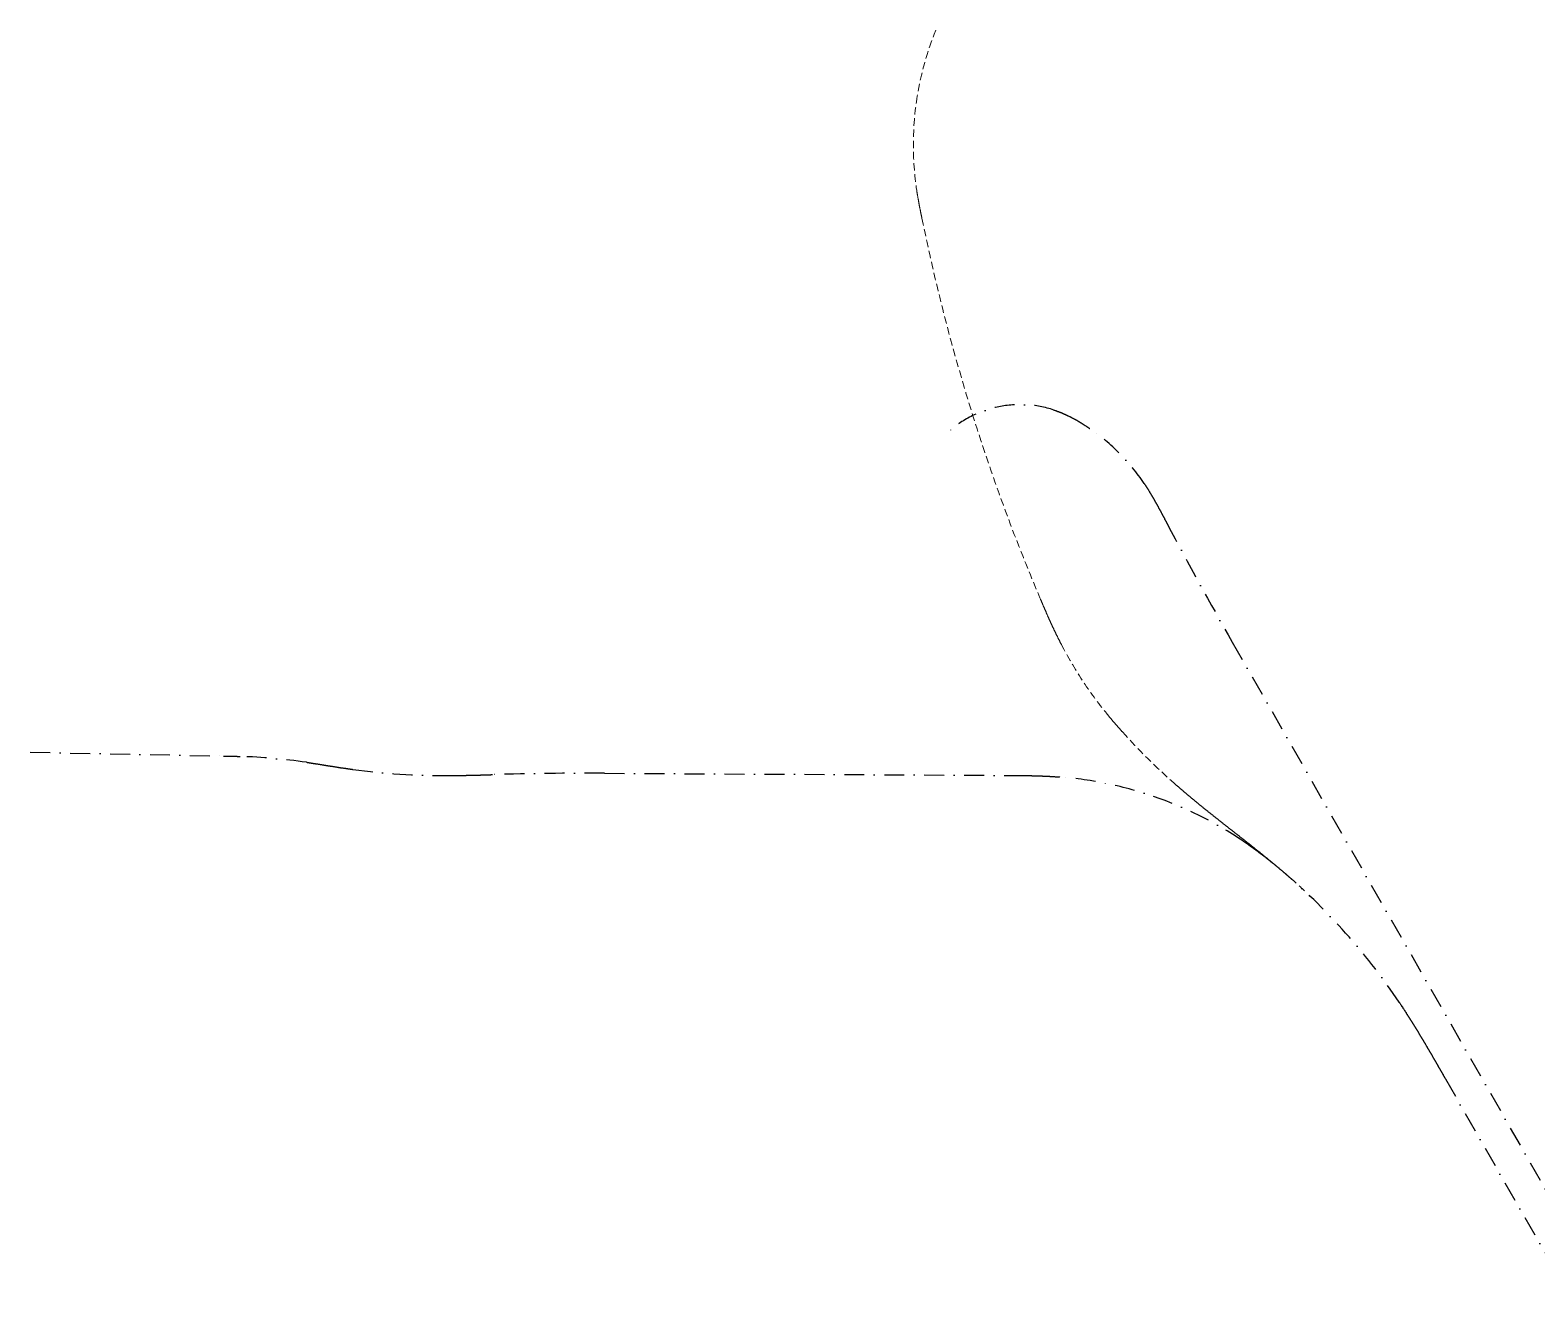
# Model space of a CAD drawing. Extents: x 2610920 to 2614696, y 1266073 to 1269797.
# Drawn here: x 2610920 to 2612808, y 1268215 to 1269797 of the extents above; entities that cross this region are included whole.
import ezdxf

# ---------------------------------------------------------------- set-up
doc = ezdxf.new("R2010")
doc.units = 0
doc.header["$LTSCALE"] = 5
doc.linetypes.add('DASHDOT', pattern=[10, 5, -2.5, 0, -2.5])
doc.linetypes.add('DASHEDX2', pattern=[3.75, 2.5, -1.25])
for name, color, linetype in [('TunnelachseNord', 3, 'CONTINUOUS'), ('TunnelachseOst', 3, 'CONTINUOUS'), ('TunnelacsheWest', 3, 'CONTINUOUS')]:
    doc.layers.add(name, color=color, linetype=linetype)

msp = doc.modelspace()

# ---------------------------------------------------------------- linework, layer by layer
at = {"layer": 'TunnelachseNord', "linetype": 'DASHEDX2', "lineweight": 18, "ltscale": 0.75}
msp.add_lwpolyline([(2612516.8, 1268718), (2612516.8, 1268718.1, 0.0071), (2612500, 1268733.3), (2612499.6, 1268733.7), (2612499.2, 1268734), (2612498.8, 1268734.3), (2612498.5, 1268734.6), (2612498.1, 1268735), (2612497.7, 1268735.3), (2612497.3, 1268735.6), (2612497, 1268736), (2612496.6, 1268736.3), (2612496.2, 1268736.6), (2612495.8, 1268736.9), (2612495.5, 1268737.3), (2612495.1, 1268737.6), (2612494.7, 1268737.9), (2612494.3, 1268738.2), (2612494, 1268738.6), (2612493.6, 1268738.9), (2612493.2, 1268739.2), (2612492.8, 1268739.5), (2612492.4, 1268739.9), (2612492.1, 1268740.2), (2612491.7, 1268740.5), (2612491.3, 1268740.8), (2612490.9, 1268741.2), (2612490.6, 1268741.5), (2612490.2, 1268741.8), (2612489.8, 1268742.1), (2612489.4, 1268742.5), (2612489, 1268742.8), (2612488.7, 1268743.1), (2612488.3, 1268743.4), (2612487.9, 1268743.8), (2612487.5, 1268744.1), (2612487.1, 1268744.4), (2612486.8, 1268744.7), (2612486.4, 1268745.1), (2612486, 1268745.4), (2612485.6, 1268745.7), (2612485.2, 1268746), (2612484.9, 1268746.3), (2612484.5, 1268746.7), (2612484.1, 1268747), (2612483.7, 1268747.3), (2612483.3, 1268747.6), (2612483, 1268747.9), (2612482.6, 1268748.3), (2612482.2, 1268748.6), (2612481.8, 1268748.9), (2612481.4, 1268749.2), (2612481, 1268749.5), (2612480.7, 1268749.9), (2612480.3, 1268750.2), (2612479.9, 1268750.5), (2612479.5, 1268750.8), (2612479.1, 1268751.1), (2612478.7, 1268751.5), (2612478.4, 1268751.8), (2612478, 1268752.1), (2612477.6, 1268752.4), (2612477.2, 1268752.7), (2612476.8, 1268753.1), (2612476.4, 1268753.4), (2612476.1, 1268753.7), (2612475.7, 1268754), (2612475.3, 1268754.3), (2612474.9, 1268754.6), (2612474.5, 1268755), (2612474.1, 1268755.3), (2612473.8, 1268755.6), (2612473.4, 1268755.9), (2612473, 1268756.2), (2612472.6, 1268756.5), (2612472.2, 1268756.9), (2612471.8, 1268757.2), (2612471.4, 1268757.5), (2612471, 1268757.8), (2612470.7, 1268758.1), (2612470.3, 1268758.4), (2612469.9, 1268758.8), (2612469.5, 1268759.1), (2612469.1, 1268759.4), (2612468.7, 1268759.7), (2612468.3, 1268760), (2612468, 1268760.3), (2612467.6, 1268760.6), (2612467.2, 1268761), (2612466.8, 1268761.3), (2612466.4, 1268761.6), (2612466, 1268761.9), (2612465.6, 1268762.2), (2612465.2, 1268762.5), (2612464.9, 1268762.8), (2612464.5, 1268763.2), (2612464.1, 1268763.5), (2612463.7, 1268763.8), (2612463.3, 1268764.1), (2612462.9, 1268764.4), (2612462.5, 1268764.7), (2612462.1, 1268765), (2612461.7, 1268765.4), (2612461.4, 1268765.7), (2612461, 1268766), (2612460.6, 1268766.3), (2612460.2, 1268766.6), (2612459.8, 1268766.9), (2612459.4, 1268767.2), (2612459, 1268767.5), (2612458.6, 1268767.9), (2612458.2, 1268768.2), (2612457.9, 1268768.5), (2612457.5, 1268768.8), (2612457.1, 1268769.1), (2612456.7, 1268769.4), (2612456.3, 1268769.7), (2612455.9, 1268770), (2612455.5, 1268770.3), (2612455.1, 1268770.7), (2612454.7, 1268771), (2612454.3, 1268771.3), (2612453.9, 1268771.6), (2612453.6, 1268771.9), (2612453.2, 1268772.2), (2612452.8, 1268772.5), (2612452.4, 1268772.8), (2612452, 1268773.1), (2612451.6, 1268773.5), (2612451.2, 1268773.8), (2612450.8, 1268774.1), (2612450.4, 1268774.4), (2612450, 1268774.7), (2612449.6, 1268775), (2612449.3, 1268775.3), (2612448.9, 1268775.6), (2612448.5, 1268775.9), (2612448.1, 1268776.3), (2612447.7, 1268776.6), (2612447.3, 1268776.9), (2612446.9, 1268777.2), (2612446.5, 1268777.5), (2612446.1, 1268777.8), (2612445.7, 1268778.1), (2612445.3, 1268778.4), (2612444.9, 1268778.7), (2612444.5, 1268779), (2612444.2, 1268779.4), (2612443.8, 1268779.7), (2612443.4, 1268780), (2612443, 1268780.3), (2612442.6, 1268780.6), (2612442.2, 1268780.9), (2612441.8, 1268781.2), (2612441.4, 1268781.5), (2612441, 1268781.8), (2612440.6, 1268782.1), (2612440.5, 1268782.2), (2612440.2, 1268782.4), (2612439.8, 1268782.8), (2612439.4, 1268783.1), (2612439, 1268783.4), (2612438.7, 1268783.7), (2612438.3, 1268784), (2612437.9, 1268784.3), (2612437.5, 1268784.6), (2612437.1, 1268784.9), (2612436.7, 1268785.2), (2612436.3, 1268785.5), (2612435.9, 1268785.8), (2612435.5, 1268786.2), (2612435.1, 1268786.5), (2612434.7, 1268786.8), (2612434.3, 1268787.1), (2612433.9, 1268787.4), (2612433.5, 1268787.7), (2612433.1, 1268788), (2612432.8, 1268788.3), (2612432.4, 1268788.6), (2612432, 1268788.9), (2612431.6, 1268789.2), (2612431.2, 1268789.5), (2612430.8, 1268789.9), (2612430.4, 1268790.2), (2612430, 1268790.5), (2612429.6, 1268790.8), (2612429.2, 1268791.1), (2612428.8, 1268791.4), (2612428.4, 1268791.7), (2612428, 1268792), (2612427.6, 1268792.3), (2612427.2, 1268792.6), (2612426.8, 1268792.9), (2612426.5, 1268793.2), (2612426.1, 1268793.6), (2612425.7, 1268793.9), (2612425.3, 1268794.2), (2612424.9, 1268794.5), (2612424.5, 1268794.8), (2612424.1, 1268795.1), (2612423.7, 1268795.4), (2612423.3, 1268795.7), (2612422.9, 1268796), (2612422.5, 1268796.3), (2612422.1, 1268796.6), (2612421.7, 1268797), (2612421.3, 1268797.3), (2612420.9, 1268797.6), (2612420.5, 1268797.9), (2612420.2, 1268798.2), (2612419.8, 1268798.5), (2612419.4, 1268798.8), (2612419, 1268799.1), (2612418.6, 1268799.4), (2612418.2, 1268799.7), (2612417.8, 1268800), (2612417.4, 1268800.4), (2612417, 1268800.7), (2612416.6, 1268801), (2612416.2, 1268801.3), (2612415.8, 1268801.6), (2612415.4, 1268801.9), (2612415, 1268802.2), (2612414.6, 1268802.5), (2612414.3, 1268802.8), (2612413.9, 1268803.1), (2612413.5, 1268803.4), (2612413.1, 1268803.8), (2612412.7, 1268804.1), (2612412.3, 1268804.4), (2612411.9, 1268804.7), (2612411.5, 1268805), (2612411.1, 1268805.3), (2612410.8, 1268805.6), (2612410.7, 1268805.6), (2612410.3, 1268805.9), (2612409.9, 1268806.2), (2612409.5, 1268806.5), (2612409.1, 1268806.9), (2612408.7, 1268807.2), (2612408.4, 1268807.5), (2612408, 1268807.8), (2612407.6, 1268808.1), (2612407.2, 1268808.4), (2612406.8, 1268808.7), (2612406.4, 1268809), (2612406, 1268809.3), (2612405.6, 1268809.6), (2612405.2, 1268810), (2612404.8, 1268810.3), (2612404.4, 1268810.6), (2612404, 1268810.9), (2612403.6, 1268811.2), (2612403.2, 1268811.5), (2612402.9, 1268811.8), (2612402.5, 1268812.1), (2612402.1, 1268812.5), (2612401.7, 1268812.8), (2612401.3, 1268813.1), (2612400.9, 1268813.4), (2612400.5, 1268813.7), (2612400.1, 1268814), (2612399.7, 1268814.3), (2612399.3, 1268814.6), (2612398.9, 1268814.9), (2612398.5, 1268815.3), (2612398.2, 1268815.6), (2612397.8, 1268815.9), (2612397.4, 1268816.2), (2612397, 1268816.5), (2612396.6, 1268816.8), (2612396.2, 1268817.1), (2612395.8, 1268817.5), (2612395.4, 1268817.8), (2612395, 1268818.1), (2612394.6, 1268818.4), (2612394.2, 1268818.7), (2612393.8, 1268819), (2612393.5, 1268819.3), (2612393.1, 1268819.6), (2612392.7, 1268820), (2612392.3, 1268820.3), (2612391.9, 1268820.6), (2612391.5, 1268820.9), (2612391.1, 1268821.2), (2612390.7, 1268821.5), (2612390.3, 1268821.8), (2612389.9, 1268822.2), (2612389.6, 1268822.5), (2612389.2, 1268822.8), (2612388.8, 1268823.1), (2612388.4, 1268823.4), (2612388, 1268823.7), (2612387.6, 1268824.1), (2612387.2, 1268824.4), (2612386.8, 1268824.7), (2612386.4, 1268825), (2612386, 1268825.3), (2612385.7, 1268825.6), (2612385.3, 1268826), (2612384.9, 1268826.3), (2612384.5, 1268826.6), (2612384.1, 1268826.9), (2612383.7, 1268827.2), (2612383.3, 1268827.5), (2612382.9, 1268827.9), (2612382.6, 1268828.2), (2612382.2, 1268828.5), (2612381.8, 1268828.8), (2612381.4, 1268829.1), (2612381, 1268829.4), (2612380.6, 1268829.8), (2612380.2, 1268830.1), (2612379.8, 1268830.4), (2612379.4, 1268830.7), (2612379.1, 1268831), (2612378.7, 1268831.4), (2612378.3, 1268831.7), (2612377.9, 1268832), (2612377.5, 1268832.3), (2612377.1, 1268832.6), (2612376.7, 1268833), (2612376.4, 1268833.3), (2612376, 1268833.6), (2612375.6, 1268833.9), (2612375.2, 1268834.2), (2612374.8, 1268834.6), (2612374.4, 1268834.9), (2612374, 1268835.2), (2612373.7, 1268835.5), (2612373.3, 1268835.9), (2612372.9, 1268836.2), (2612372.5, 1268836.5), (2612372.1, 1268836.8), (2612371.7, 1268837.1), (2612371.3, 1268837.5), (2612371, 1268837.8), (2612370.6, 1268838.1), (2612370.2, 1268838.4), (2612369.8, 1268838.8), (2612369.4, 1268839.1), (2612369, 1268839.4), (2612368.7, 1268839.7), (2612368.3, 1268840.1), (2612367.9, 1268840.4), (2612367.5, 1268840.7), (2612367.1, 1268841), (2612366.7, 1268841.4), (2612366.4, 1268841.7), (2612366, 1268842), (2612365.6, 1268842.3), (2612365.2, 1268842.7), (2612364.8, 1268843), (2612364.5, 1268843.3), (2612364.1, 1268843.6), (2612363.7, 1268844), (2612363.3, 1268844.3), (2612362.9, 1268844.6), (2612362.5, 1268844.9), (2612362.2, 1268845.3), (2612361.8, 1268845.6), (2612361.4, 1268845.9), (2612361, 1268846.3), (2612360.6, 1268846.6), (2612360.3, 1268846.9), (2612359.9, 1268847.2), (2612359.5, 1268847.6), (2612359.1, 1268847.9), (2612358.7, 1268848.2), (2612358.4, 1268848.6), (2612358, 1268848.9), (2612357.6, 1268849.2), (2612357.2, 1268849.5), (2612356.9, 1268849.9), (2612356.5, 1268850.2), (2612356.1, 1268850.5), (2612355.7, 1268850.9), (2612355.3, 1268851.2), (2612355, 1268851.5), (2612354.6, 1268851.9), (2612354.2, 1268852.2), (2612353.8, 1268852.5, -0.028592), (2612288.6, 1268917.2), (2612288.3, 1268917.6), (2612287.9, 1268917.9), (2612287.6, 1268918.3), (2612287.2, 1268918.7), (2612286.9, 1268919.1), (2612286.6, 1268919.4), (2612286.2, 1268919.8), (2612285.9, 1268920.2), (2612285.6, 1268920.6), (2612285.2, 1268920.9), (2612284.9, 1268921.3), (2612284.6, 1268921.7), (2612284.2, 1268922.1), (2612283.9, 1268922.5), (2612283.6, 1268922.8), (2612283.2, 1268923.2), (2612282.9, 1268923.6), (2612282.6, 1268924), (2612282.2, 1268924.3), (2612281.9, 1268924.7), (2612281.6, 1268925.1), (2612281.3, 1268925.5), (2612280.9, 1268925.9), (2612280.6, 1268926.2), (2612280.3, 1268926.6), (2612279.9, 1268927), (2612279.6, 1268927.4), (2612279.3, 1268927.8), (2612278.9, 1268928.1), (2612278.6, 1268928.5), (2612278.3, 1268928.9), (2612278, 1268929.3), (2612277.6, 1268929.7), (2612277.3, 1268930), (2612277, 1268930.4), (2612276.7, 1268930.8), (2612276.3, 1268931.2), (2612276, 1268931.6), (2612275.7, 1268932), (2612275.3, 1268932.3), (2612275, 1268932.7), (2612274.7, 1268933.1), (2612274.4, 1268933.5), (2612274, 1268933.9), (2612273.7, 1268934.3), (2612273.4, 1268934.7), (2612273.1, 1268935), (2612272.8, 1268935.4), (2612272.4, 1268935.8), (2612272.1, 1268936.2), (2612271.8, 1268936.6), (2612271.5, 1268937), (2612271.1, 1268937.4), (2612270.8, 1268937.8), (2612270.5, 1268938.1), (2612270.2, 1268938.5), (2612269.9, 1268938.9), (2612269.5, 1268939.3), (2612269.2, 1268939.7), (2612268.9, 1268940.1, -0.051535), (2612212.1, 1269026.7), (2612211.8, 1269027.1), (2612211.6, 1269027.6), (2612211.4, 1269028), (2612211.1, 1269028.5), (2612210.9, 1269028.9), (2612210.7, 1269029.4), (2612210.4, 1269029.8), (2612210.2, 1269030.3), (2612210, 1269030.8), (2612209.7, 1269031.2), (2612209.5, 1269031.7), (2612209.3, 1269032.1), (2612209.1, 1269032.6), (2612208.8, 1269033), (2612208.6, 1269033.5), (2612208.4, 1269033.9), (2612208.1, 1269034.4), (2612207.9, 1269034.8), (2612207.7, 1269035.3), (2612207.5, 1269035.7), (2612207.2, 1269036.2), (2612207, 1269036.7), (2612206.8, 1269037.1), (2612206.6, 1269037.6), (2612206.4, 1269038), (2612206.1, 1269038.5), (2612205.9, 1269038.9), (2612205.7, 1269039.4), (2612205.5, 1269039.8), (2612205.2, 1269040.3), (2612205, 1269040.8), (2612204.8, 1269041.2), (2612204.6, 1269041.7), (2612204.4, 1269042.1), (2612204.1, 1269042.6), (2612203.9, 1269043), (2612203.7, 1269043.5), (2612203.5, 1269044), (2612203.3, 1269044.4), (2612203.1, 1269044.9), (2612202.8, 1269045.3), (2612202.6, 1269045.8), (2612202.4, 1269046.3), (2612202.2, 1269046.7), (2612202, 1269047.2), (2612201.8, 1269047.6), (2612201.5, 1269048.1), (2612201.3, 1269048.5), (2612201.1, 1269049), (2612200.9, 1269049.5), (2612200.7, 1269049.9), (2612200.5, 1269050.4), (2612200.3, 1269050.8), (2612200, 1269051.3), (2612199.8, 1269051.8), (2612199.6, 1269052.2), (2612199.4, 1269052.7), (2612199.2, 1269053.1), (2612199, 1269053.6), (2612198.8, 1269054.1), (2612198.6, 1269054.5), (2612198.4, 1269055), (2612198.1, 1269055.4), (2612197.9, 1269055.9), (2612197.7, 1269056.4), (2612197.5, 1269056.8), (2612197.3, 1269057.3), (2612197.1, 1269057.7), (2612196.9, 1269058.2), (2612196.7, 1269058.7), (2612196.5, 1269059.1), (2612196.3, 1269059.6), (2612196.1, 1269060.1), (2612195.9, 1269060.5), (2612195.7, 1269061), (2612195.4, 1269061.4), (2612195.2, 1269061.9), (2612195, 1269062.4), (2612194.8, 1269062.8), (2612194.6, 1269063.3), (2612194.4, 1269063.8), (2612194.2, 1269064.2), (2612194, 1269064.7), (2612193.8, 1269065.1), (2612193.6, 1269065.6), (2612193.4, 1269066.1), (2612193.2, 1269066.5), (2612193, 1269067), (2612192.8, 1269067.5), (2612192.6, 1269067.9), (2612192.4, 1269068.4), (2612192.2, 1269068.8), (2612192, 1269069.3), (2612191.8, 1269069.8), (2612191.6, 1269070.2), (2612191.4, 1269070.7), (2612191.2, 1269071.2), (2612191, 1269071.6), (2612190.8, 1269072.1), (2612190.6, 1269072.6), (2612190.4, 1269073), (2612190.2, 1269073.5), (2612190, 1269073.9), (2612189.8, 1269074.4), (2612189.6, 1269074.9), (2612189.4, 1269075.3), (2612189.2, 1269075.8), (2612189, 1269076.3), (2612188.8, 1269076.7), (2612188.6, 1269077.2), (2612188.4, 1269077.7), (2612188.2, 1269078.1), (2612188, 1269078.6), (2612187.8, 1269079.1), (2612187.6, 1269079.5), (2612187.4, 1269080), (2612187.2, 1269080.4), (2612187, 1269080.9), (2612186.8, 1269081.4), (2612186.6, 1269081.8), (2612186.4, 1269082.3), (2612186.2, 1269082.8), (2612186, 1269083.2), (2612185.8, 1269083.7), (2612185.6, 1269084.2), (2612185.4, 1269084.6), (2612185.2, 1269085.1, -0.049909), (2612037.2, 1269561.2), (2612037.1, 1269561.7), (2612037, 1269562.2), (2612036.9, 1269562.7), (2612036.8, 1269563.2), (2612036.7, 1269563.7), (2612036.6, 1269564.2), (2612036.5, 1269564.7), (2612036.4, 1269565.1), (2612036.3, 1269565.6), (2612036.2, 1269566.1), (2612036.1, 1269566.6), (2612036, 1269567.1), (2612035.9, 1269567.6), (2612035.8, 1269568.1), (2612035.7, 1269568.6), (2612035.6, 1269569.1), (2612035.5, 1269569.6), (2612035.4, 1269570), (2612035.3, 1269570.5), (2612035.2, 1269571), (2612035.1, 1269571.5), (2612035, 1269572), (2612034.9, 1269572.5), (2612034.8, 1269573), (2612034.7, 1269573.5), (2612034.6, 1269574), (2612034.5, 1269574.5), (2612034.4, 1269575), (2612034.3, 1269575.4), (2612034.2, 1269575.9), (2612034.1, 1269576.4), (2612034, 1269576.9), (2612034, 1269577.4), (2612033.9, 1269577.9), (2612033.8, 1269578.4), (2612033.7, 1269578.9), (2612033.6, 1269579.4), (2612033.5, 1269579.9), (2612033.4, 1269580.4), (2612033.3, 1269580.9), (2612033.2, 1269581.4), (2612033.1, 1269581.8), (2612033, 1269582.3), (2612033, 1269582.8), (2612032.9, 1269583.3), (2612032.8, 1269583.8), (2612032.7, 1269584.3), (2612032.6, 1269584.8), (2612032.5, 1269585.3), (2612032.4, 1269585.8), (2612032.3, 1269586.3), (2612032.3, 1269586.8), (2612032.2, 1269587.3), (2612032.1, 1269587.8), (2612032, 1269588.3), (2612031.9, 1269588.8), (2612031.8, 1269589.3), (2612031.8, 1269589.8), (2612031.7, 1269590.3), (2612031.6, 1269590.8), (2612031.5, 1269591.2), (2612031.4, 1269591.7), (2612031.4, 1269592.2), (2612031.3, 1269592.7), (2612031.2, 1269593.2), (2612031.1, 1269593.7), (2612031, 1269594.2), (2612031, 1269594.7), (2612030.9, 1269595.2), (2612030.8, 1269595.7, -0.077589), (2612031.5, 1269714.1, -0.055968), (2612054.6, 1269796.6, -0.055968)], format="xyb", dxfattribs=at)
at = {"layer": 'TunnelachseOst', "linetype": 'DASHDOT', "lineweight": 25}
msp.add_lwpolyline([(2612071.5, 1269294.1, -0.264316), (2612202.7, 1269320.6), (2612203.2, 1269320.4), (2612203.6, 1269320.2), (2612204.1, 1269320.1), (2612204.6, 1269319.9), (2612205.1, 1269319.8), (2612205.5, 1269319.6), (2612206, 1269319.4), (2612206.5, 1269319.3), (2612206.9, 1269319.1), (2612207.4, 1269318.9), (2612207.9, 1269318.7), (2612208.3, 1269318.6), (2612208.8, 1269318.4), (2612209.3, 1269318.2), (2612209.7, 1269318), (2612210.2, 1269317.8), (2612210.7, 1269317.7), (2612211.1, 1269317.5), (2612211.6, 1269317.3), (2612212.1, 1269317.1), (2612212.5, 1269316.9), (2612213, 1269316.7), (2612213.5, 1269316.5), (2612213.9, 1269316.3), (2612214.4, 1269316.1), (2612214.8, 1269315.9), (2612215.3, 1269315.7), (2612215.7, 1269315.5), (2612216.2, 1269315.3), (2612216.7, 1269315.1), (2612217.1, 1269314.9), (2612217.6, 1269314.7), (2612218, 1269314.5), (2612218.5, 1269314.3), (2612218.9, 1269314.1), (2612219.4, 1269313.9), (2612219.8, 1269313.7), (2612220.3, 1269313.5), (2612220.7, 1269313.2), (2612221.2, 1269313), (2612221.6, 1269312.8), (2612222.1, 1269312.6), (2612222.5, 1269312.4), (2612223, 1269312.1), (2612223.4, 1269311.9), (2612223.9, 1269311.7), (2612224.3, 1269311.5), (2612224.8, 1269311.2), (2612225.2, 1269311), (2612225.7, 1269310.8), (2612226.1, 1269310.5), (2612226.5, 1269310.3), (2612227, 1269310.1), (2612227.4, 1269309.8), (2612227.9, 1269309.6), (2612228.3, 1269309.4), (2612228.7, 1269309.1), (2612229.2, 1269308.9), (2612229.6, 1269308.6), (2612230.1, 1269308.4), (2612230.5, 1269308.2), (2612230.9, 1269307.9), (2612231.4, 1269307.7), (2612231.8, 1269307.4), (2612232.2, 1269307.2), (2612232.7, 1269306.9), (2612233.1, 1269306.7), (2612233.5, 1269306.4), (2612234, 1269306.2), (2612234.4, 1269305.9), (2612234.8, 1269305.7), (2612235.3, 1269305.4), (2612235.7, 1269305.1), (2612236.1, 1269304.9), (2612236.5, 1269304.6), (2612237, 1269304.4), (2612237.4, 1269304.1), (2612237.8, 1269303.8), (2612238.2, 1269303.6), (2612238.7, 1269303.3), (2612239.1, 1269303), (2612239.5, 1269302.8), (2612239.9, 1269302.5), (2612240.4, 1269302.2), (2612240.8, 1269302), (2612241.2, 1269301.7), (2612241.6, 1269301.4), (2612242, 1269301.2), (2612242.5, 1269300.9), (2612242.9, 1269300.6), (2612243.3, 1269300.3), (2612243.7, 1269300.1), (2612244.1, 1269299.8), (2612244.5, 1269299.5), (2612245, 1269299.2), (2612245.4, 1269299), (2612245.8, 1269298.7), (2612246.2, 1269298.4), (2612246.6, 1269298.1), (2612247, 1269297.8), (2612247.4, 1269297.6), (2612247.9, 1269297.3, -0.093872), (2612315.9, 1269228.4), (2612316.1, 1269228), (2612316.4, 1269227.6), (2612316.7, 1269227.2), (2612317, 1269226.8), (2612317.3, 1269226.3), (2612317.5, 1269225.9), (2612317.8, 1269225.5), (2612318.1, 1269225.1), (2612318.4, 1269224.6), (2612318.6, 1269224.2), (2612318.9, 1269223.8), (2612319.2, 1269223.4), (2612319.5, 1269223), (2612319.7, 1269222.5), (2612320, 1269222.1), (2612320.3, 1269221.7), (2612320.5, 1269221.3), (2612320.8, 1269220.8), (2612321.1, 1269220.4), (2612321.3, 1269220), (2612321.6, 1269219.5), (2612321.9, 1269219.1), (2612322.1, 1269218.7), (2612322.4, 1269218.3), (2612322.7, 1269217.8), (2612322.9, 1269217.4), (2612323.2, 1269217), (2612323.4, 1269216.5), (2612323.7, 1269216.1), (2612324, 1269215.7), (2612324.2, 1269215.2), (2612324.5, 1269214.8), (2612324.7, 1269214.4), (2612325, 1269214), (2612325.3, 1269213.5), (2612325.5, 1269213.1), (2612325.8, 1269212.7), (2612326, 1269212.2), (2612326.3, 1269211.8), (2612326.5, 1269211.3), (2612326.8, 1269210.9), (2612327, 1269210.5), (2612327.3, 1269210), (2612327.5, 1269209.6), (2612327.8, 1269209.2), (2612328, 1269208.7), (2612328.3, 1269208.3), (2612328.5, 1269207.9), (2612328.8, 1269207.4), (2612329, 1269207), (2612329.3, 1269206.5), (2612329.5, 1269206.1), (2612329.8, 1269205.7), (2612330, 1269205.2), (2612330.3, 1269204.8), (2612330.5, 1269204.4), (2612330.8, 1269203.9), (2612331, 1269203.5), (2612331.3, 1269203), (2612331.5, 1269202.6), (2612331.8, 1269202.2), (2612332, 1269201.7), (2612332.2, 1269201.3), (2612332.5, 1269200.8), (2612332.7, 1269200.4), (2612333, 1269200), (2612333.2, 1269199.5), (2612333.5, 1269199.1), (2612333.7, 1269198.6), (2612333.9, 1269198.2), (2612334.2, 1269197.7), (2612334.4, 1269197.3), (2612334.7, 1269196.9), (2612334.9, 1269196.4), (2612335.1, 1269196), (2612335.4, 1269195.5), (2612335.6, 1269195.1), (2612335.9, 1269194.6), (2612336.1, 1269194.2), (2612336.3, 1269193.8), (2612336.6, 1269193.3), (2612336.8, 1269192.9), (2612337.1, 1269192.4), (2612337.3, 1269192), (2612337.5, 1269191.5), (2612337.8, 1269191.1), (2612338, 1269190.7), (2612338.2, 1269190.2), (2612338.5, 1269189.8), (2612338.7, 1269189.3), (2612339, 1269188.9), (2612339.2, 1269188.4), (2612339.4, 1269188), (2612339.7, 1269187.5), (2612339.9, 1269187.1), (2612340.1, 1269186.7), (2612340.4, 1269186.2), (2612340.6, 1269185.8), (2612340.8, 1269185.3), (2612341.1, 1269184.9), (2612341.3, 1269184.4), (2612341.5, 1269184), (2612341.8, 1269183.5), (2612342, 1269183.1), (2612342.3, 1269182.6), (2612342.5, 1269182.2), (2612342.7, 1269181.8), (2612343, 1269181.3), (2612343.2, 1269180.9), (2612343.4, 1269180.4), (2612343.7, 1269179.9), (2612344, 1269179.4), (2612344.2, 1269178.9), (2612344.5, 1269178.4), (2612344.8, 1269177.9, 0.008462), (2612426.3, 1269029.6), (2612881.7, 1268233.8)], format="xyb", dxfattribs=at)
at = {"layer": 'TunnelacsheWest', "color": 3, "linetype": 'DASHDOT', "lineweight": -3}
msp.add_lwpolyline([(2610919.6, 1268891.7), (2611161.9, 1268887), (2611162.4, 1268887), (2611162.9, 1268887), (2611163.4, 1268887), (2611164, 1268887), (2611164.5, 1268887), (2611165, 1268887), (2611165.5, 1268887), (2611166, 1268886.9), (2611166.5, 1268886.9), (2611167, 1268886.9), (2611167.5, 1268886.9), (2611168, 1268886.9), (2611168.5, 1268886.9), (2611169, 1268886.9), (2611169.5, 1268886.9), (2611170.1, 1268886.9), (2611170.6, 1268886.9), (2611171.1, 1268886.8), (2611171.6, 1268886.8), (2611172.1, 1268886.8), (2611172.6, 1268886.8), (2611173.1, 1268886.8), (2611173.6, 1268886.8), (2611174.1, 1268886.8), (2611174.6, 1268886.8), (2611175.1, 1268886.7), (2611175.6, 1268886.7), (2611176.1, 1268886.7), (2611176.7, 1268886.7), (2611177.2, 1268886.7), (2611177.7, 1268886.7), (2611178.2, 1268886.7), (2611178.7, 1268886.7), (2611179.2, 1268886.6), (2611179.7, 1268886.6), (2611180.2, 1268886.6), (2611180.7, 1268886.6), (2611181.2, 1268886.6), (2611181.7, 1268886.6), (2611182.2, 1268886.5), (2611182.7, 1268886.5, -0.027828), (2611265.8, 1268879.1), (2611266.3, 1268879.1), (2611266.8, 1268879), (2611267.3, 1268878.9), (2611267.9, 1268878.8), (2611268.4, 1268878.8), (2611268.9, 1268878.7), (2611269.4, 1268878.6), (2611269.9, 1268878.5), (2611270.4, 1268878.5), (2611270.9, 1268878.4), (2611271.4, 1268878.3), (2611271.9, 1268878.2), (2611272.4, 1268878.2), (2611272.9, 1268878.1), (2611273.4, 1268878), (2611273.9, 1268877.9), (2611274.4, 1268877.8), (2611274.9, 1268877.8), (2611275.4, 1268877.7), (2611275.9, 1268877.6), (2611276.4, 1268877.5), (2611276.9, 1268877.5), (2611277.4, 1268877.4), (2611277.9, 1268877.3), (2611278.4, 1268877.2), (2611278.9, 1268877.1), (2611279.4, 1268877.1), (2611279.9, 1268877), (2611280.4, 1268876.9), (2611280.9, 1268876.8), (2611281.4, 1268876.7), (2611281.9, 1268876.7), (2611282.4, 1268876.6), (2611282.9, 1268876.5), (2611283.4, 1268876.4), (2611283.9, 1268876.3), (2611284.4, 1268876.3), (2611284.9, 1268876.2), (2611285.4, 1268876.1), (2611285.9, 1268876), (2611286.4, 1268875.9), (2611286.9, 1268875.9), (2611287.4, 1268875.8), (2611287.9, 1268875.7), (2611288.4, 1268875.6), (2611288.9, 1268875.5), (2611289.4, 1268875.5), (2611289.9, 1268875.4), (2611290.4, 1268875.3), (2611290.9, 1268875.2), (2611291.4, 1268875.2), (2611291.9, 1268875.1), (2611292.4, 1268875), (2611292.9, 1268874.9), (2611293.4, 1268874.8), (2611293.9, 1268874.8), (2611294.4, 1268874.7), (2611294.8, 1268874.6), (2611295.3, 1268874.5), (2611295.8, 1268874.4), (2611296.3, 1268874.4), (2611296.8, 1268874.3), (2611297.3, 1268874.2), (2611297.8, 1268874.1), (2611298.3, 1268874.1), (2611298.8, 1268874), (2611299.3, 1268873.9), (2611299.8, 1268873.8), (2611300.3, 1268873.7), (2611300.8, 1268873.7), (2611301.3, 1268873.6), (2611301.8, 1268873.5), (2611302.3, 1268873.4), (2611302.8, 1268873.4), (2611303.3, 1268873.3), (2611303.8, 1268873.2), (2611304.3, 1268873.1), (2611304.8, 1268873), (2611305.3, 1268873), (2611305.7, 1268872.9), (2611306.2, 1268872.8), (2611306.7, 1268872.7), (2611307.2, 1268872.7), (2611307.7, 1268872.6), (2611308.2, 1268872.5), (2611308.7, 1268872.4), (2611309.2, 1268872.4), (2611309.7, 1268872.3), (2611310.2, 1268872.2), (2611310.7, 1268872.1), (2611311.2, 1268872.1), (2611311.7, 1268872), (2611312.2, 1268871.9), (2611312.7, 1268871.8), (2611313.2, 1268871.8), (2611313.7, 1268871.7), (2611314.2, 1268871.6), (2611314.7, 1268871.6), (2611315.2, 1268871.5), (2611315.7, 1268871.4), (2611316.2, 1268871.3), (2611316.7, 1268871.3), (2611317.2, 1268871.2), (2611317.7, 1268871.1), (2611318.2, 1268871), (2611318.6, 1268871), (2611319.1, 1268870.9), (2611319.6, 1268870.8), (2611320.1, 1268870.8), (2611320.6, 1268870.7), (2611321.1, 1268870.6), (2611321.6, 1268870.6), (2611322.1, 1268870.5), (2611322.6, 1268870.4), (2611323.1, 1268870.4), (2611323.6, 1268870.3), (2611324.1, 1268870.2, 0.034807), (2611442.1, 1268862.4), (2611442.6, 1268862.4), (2611443.1, 1268862.4), (2611443.6, 1268862.4), (2611444.1, 1268862.4), (2611444.6, 1268862.4), (2611445.1, 1268862.4), (2611445.6, 1268862.4), (2611446.1, 1268862.4), (2611446.6, 1268862.4), (2611447.1, 1268862.4), (2611447.6, 1268862.4), (2611448.1, 1268862.4), (2611448.6, 1268862.4), (2611449.1, 1268862.4), (2611449.6, 1268862.4), (2611450.1, 1268862.4), (2611450.6, 1268862.4), (2611451.1, 1268862.5), (2611451.6, 1268862.5), (2611452.1, 1268862.5), (2611452.6, 1268862.5), (2611453.1, 1268862.5), (2611453.6, 1268862.5), (2611454.1, 1268862.5), (2611454.6, 1268862.5), (2611455.1, 1268862.5), (2611455.6, 1268862.5), (2611456.1, 1268862.5), (2611456.6, 1268862.5), (2611457.1, 1268862.5), (2611457.6, 1268862.6), (2611458.1, 1268862.6), (2611458.6, 1268862.6), (2611459.1, 1268862.6), (2611459.6, 1268862.6), (2611460.1, 1268862.6), (2611460.6, 1268862.6), (2611461.1, 1268862.6), (2611461.6, 1268862.6), (2611462.1, 1268862.6), (2611462.6, 1268862.7), (2611463.1, 1268862.7), (2611463.6, 1268862.7), (2611464.1, 1268862.7), (2611464.6, 1268862.7), (2611465.1, 1268862.7), (2611465.6, 1268862.7), (2611466.1, 1268862.7), (2611466.6, 1268862.8), (2611467.1, 1268862.8), (2611467.6, 1268862.8), (2611468.1, 1268862.8), (2611468.6, 1268862.8), (2611469.1, 1268862.8), (2611469.6, 1268862.8), (2611470.1, 1268862.8), (2611470.6, 1268862.9), (2611471.1, 1268862.9), (2611471.6, 1268862.9), (2611472.1, 1268862.9), (2611472.6, 1268862.9), (2611473.1, 1268862.9), (2611473.6, 1268862.9), (2611474.1, 1268863), (2611474.6, 1268863), (2611475.1, 1268863), (2611475.6, 1268863), (2611476.1, 1268863), (2611476.6, 1268863), (2611477.1, 1268863), (2611477.6, 1268863.1), (2611478.1, 1268863.1), (2611478.6, 1268863.1), (2611479.1, 1268863.1), (2611479.6, 1268863.1), (2611480.1, 1268863.1), (2611480.6, 1268863.1), (2611481.1, 1268863.2), (2611481.6, 1268863.2), (2611482.1, 1268863.2), (2611482.6, 1268863.2), (2611483.1, 1268863.2), (2611483.6, 1268863.2), (2611484.1, 1268863.2), (2611484.6, 1268863.3), (2611485.1, 1268863.3), (2611485.6, 1268863.3), (2611486.1, 1268863.3), (2611486.6, 1268863.3), (2611487.1, 1268863.3), (2611487.6, 1268863.4), (2611488.1, 1268863.4), (2611488.6, 1268863.4), (2611489.1, 1268863.4), (2611489.6, 1268863.4), (2611490.1, 1268863.4), (2611490.6, 1268863.5), (2611491.1, 1268863.5), (2611491.6, 1268863.5), (2611492.1, 1268863.5), (2611492.6, 1268863.5), (2611493.1, 1268863.5), (2611493.6, 1268863.5), (2611494.1, 1268863.6), (2611494.6, 1268863.6), (2611495.1, 1268863.6), (2611495.6, 1268863.6), (2611496.1, 1268863.6), (2611496.6, 1268863.6), (2611497.1, 1268863.6), (2611497.6, 1268863.7), (2611498.1, 1268863.7), (2611498.6, 1268863.7), (2611499.1, 1268863.7, -0.008774), (2611639.5, 1268865.4), (2612142, 1268862.7), (2612142.5, 1268862.7), (2612143, 1268862.7), (2612143.5, 1268862.7), (2612144, 1268862.7), (2612144.5, 1268862.7), (2612145, 1268862.7), (2612145.5, 1268862.7), (2612146, 1268862.7), (2612146.5, 1268862.7), (2612147, 1268862.7), (2612147.5, 1268862.7), (2612148, 1268862.7), (2612148.5, 1268862.7), (2612149, 1268862.7), (2612149.5, 1268862.7), (2612150, 1268862.7), (2612150.5, 1268862.7), (2612151, 1268862.7), (2612151.5, 1268862.7), (2612152, 1268862.7), (2612152.5, 1268862.6), (2612153, 1268862.6), (2612153.5, 1268862.6), (2612154, 1268862.6), (2612154.5, 1268862.6), (2612155, 1268862.6), (2612155.5, 1268862.6), (2612156, 1268862.6), (2612156.5, 1268862.6), (2612157, 1268862.6), (2612157.5, 1268862.6), (2612158, 1268862.6), (2612158.5, 1268862.6), (2612159, 1268862.6), (2612159.5, 1268862.6), (2612160, 1268862.6), (2612160.5, 1268862.6), (2612161, 1268862.6), (2612161.5, 1268862.6), (2612162, 1268862.6), (2612162.5, 1268862.6), (2612163, 1268862.5), (2612163.5, 1268862.5), (2612164, 1268862.5), (2612164.5, 1268862.5), (2612165, 1268862.5), (2612165.5, 1268862.5), (2612166, 1268862.5), (2612166.5, 1268862.5), (2612167, 1268862.5), (2612167.5, 1268862.5), (2612168, 1268862.5), (2612168.5, 1268862.5), (2612169, 1268862.5), (2612169.5, 1268862.5), (2612170, 1268862.4), (2612170.5, 1268862.4), (2612171.1, 1268862.4), (2612171.6, 1268862.4), (2612172.1, 1268862.4), (2612172.6, 1268862.4), (2612173.1, 1268862.4), (2612173.6, 1268862.4), (2612174.1, 1268862.4), (2612174.6, 1268862.4), (2612175.1, 1268862.3), (2612175.6, 1268862.3), (2612176.1, 1268862.3), (2612176.6, 1268862.3), (2612177.1, 1268862.3), (2612177.6, 1268862.3), (2612178.1, 1268862.3), (2612178.6, 1268862.3), (2612179.1, 1268862.2), (2612179.6, 1268862.2), (2612180.1, 1268862.2), (2612180.6, 1268862.2), (2612181.1, 1268862.2), (2612181.6, 1268862.2), (2612182.1, 1268862.2), (2612182.6, 1268862.1), (2612183.1, 1268862.1), (2612183.6, 1268862.1), (2612184.1, 1268862.1), (2612184.6, 1268862.1), (2612185.1, 1268862.1), (2612185.6, 1268862), (2612186.1, 1268862), (2612186.6, 1268862), (2612187.1, 1268862), (2612187.6, 1268862), (2612188.1, 1268862), (2612188.6, 1268861.9), (2612189.1, 1268861.9), (2612189.6, 1268861.9), (2612190.1, 1268861.9), (2612190.6, 1268861.9), (2612191.1, 1268861.8), (2612191.6, 1268861.8), (2612192.1, 1268861.8), (2612192.6, 1268861.8), (2612193.1, 1268861.7), (2612193.6, 1268861.7), (2612194.1, 1268861.7), (2612194.6, 1268861.7), (2612195.1, 1268861.7), (2612195.6, 1268861.6), (2612196.1, 1268861.6), (2612196.6, 1268861.6), (2612197.1, 1268861.6), (2612197.6, 1268861.5), (2612198.1, 1268861.5), (2612198.6, 1268861.5), (2612199.1, 1268861.4), (2612199.6, 1268861.4), (2612200.1, 1268861.4), (2612200.6, 1268861.4), (2612201.1, 1268861.3), (2612201.6, 1268861.3), (2612202.1, 1268861.3), (2612202.6, 1268861.2), (2612203.1, 1268861.2), (2612203.6, 1268861.2), (2612204.1, 1268861.1), (2612204.6, 1268861.1), (2612205.1, 1268861.1), (2612205.6, 1268861), (2612206.1, 1268861), (2612206.6, 1268861), (2612207.1, 1268860.9), (2612207.6, 1268860.9), (2612208.1, 1268860.9), (2612208.6, 1268860.8), (2612209.1, 1268860.8), (2612209.6, 1268860.8), (2612210.1, 1268860.7, -0.129943), (2612439.4, 1268780.7), (2612439.8, 1268780.5), (2612440.2, 1268780.2), (2612440.6, 1268779.9), (2612441, 1268779.6), (2612441.4, 1268779.3), (2612441.9, 1268779.1), (2612442.3, 1268778.8), (2612442.7, 1268778.5), (2612443.1, 1268778.2), (2612443.5, 1268777.9), (2612443.9, 1268777.6), (2612444.3, 1268777.4), (2612444.7, 1268777.1), (2612445.1, 1268776.8), (2612445.6, 1268776.5), (2612446, 1268776.2), (2612446.4, 1268775.9), (2612446.8, 1268775.6), (2612447.2, 1268775.4), (2612447.6, 1268775.1), (2612448, 1268774.8), (2612448.4, 1268774.5), (2612448.8, 1268774.2), (2612449.2, 1268773.9), (2612449.6, 1268773.6), (2612450, 1268773.3), (2612450.5, 1268773), (2612450.9, 1268772.7), (2612451.3, 1268772.5), (2612451.7, 1268772.2), (2612452.1, 1268771.9), (2612452.5, 1268771.6), (2612452.9, 1268771.3), (2612453.3, 1268771), (2612453.7, 1268770.7), (2612454.1, 1268770.4), (2612454.5, 1268770.1), (2612454.9, 1268769.8), (2612455.3, 1268769.5), (2612455.7, 1268769.2), (2612456.1, 1268768.9), (2612456.5, 1268768.6), (2612456.9, 1268768.3), (2612457.3, 1268768), (2612457.7, 1268767.7), (2612458.1, 1268767.4), (2612458.5, 1268767.1), (2612458.9, 1268766.8), (2612459.3, 1268766.5), (2612459.7, 1268766.2), (2612460.1, 1268765.9), (2612460.5, 1268765.6), (2612460.9, 1268765.3), (2612461.3, 1268765), (2612461.7, 1268764.7), (2612462.1, 1268764.4), (2612462.5, 1268764.1), (2612462.9, 1268763.8), (2612463.3, 1268763.5), (2612463.7, 1268763.2), (2612464.1, 1268762.9), (2612464.5, 1268762.6), (2612464.9, 1268762.3), (2612465.3, 1268762), (2612465.7, 1268761.7), (2612466.1, 1268761.4), (2612466.5, 1268761.1), (2612466.9, 1268760.8), (2612467.3, 1268760.5), (2612467.7, 1268760.2), (2612468.1, 1268759.9), (2612468.5, 1268759.6), (2612468.9, 1268759.3), (2612469.2, 1268758.9), (2612469.6, 1268758.6), (2612470, 1268758.3), (2612470.4, 1268758), (2612470.8, 1268757.7), (2612471.2, 1268757.4), (2612471.6, 1268757.1), (2612472, 1268756.8), (2612472.4, 1268756.5), (2612472.8, 1268756.2), (2612473.2, 1268755.8), (2612473.6, 1268755.5), (2612473.9, 1268755.2), (2612474.3, 1268754.9), (2612474.7, 1268754.6), (2612475.1, 1268754.3), (2612475.5, 1268754), (2612475.9, 1268753.7), (2612476.3, 1268753.3), (2612476.7, 1268753), (2612477.1, 1268752.7), (2612477.5, 1268752.4), (2612477.8, 1268752.1), (2612478.2, 1268751.8), (2612478.6, 1268751.5), (2612479, 1268751.1), (2612479.4, 1268750.8), (2612479.8, 1268750.5), (2612480.2, 1268750.2), (2612480.6, 1268749.9), (2612480.9, 1268749.6), (2612481.3, 1268749.2), (2612481.7, 1268748.9), (2612482.1, 1268748.6), (2612482.5, 1268748.3), (2612482.9, 1268748), (2612483.2, 1268747.6), (2612483.6, 1268747.3), (2612484, 1268747), (2612484.4, 1268746.7), (2612484.8, 1268746.4), (2612485.2, 1268746), (2612485.6, 1268745.7), (2612485.9, 1268745.4), (2612486.3, 1268745.1), (2612486.7, 1268744.8), (2612487.1, 1268744.4), (2612487.5, 1268744.1), (2612487.8, 1268743.8), (2612488.2, 1268743.5), (2612488.6, 1268743.1), (2612489, 1268742.8), (2612489.4, 1268742.5), (2612489.8, 1268742.2), (2612490.1, 1268741.9), (2612490.5, 1268741.5), (2612490.9, 1268741.2), (2612491.3, 1268740.9), (2612491.7, 1268740.6), (2612492, 1268740.2), (2612492.4, 1268739.9), (2612492.8, 1268739.6), (2612493.2, 1268739.3), (2612493.5, 1268738.9), (2612493.9, 1268738.6), (2612494.3, 1268738.3), (2612494.7, 1268737.9), (2612495.1, 1268737.6), (2612495.4, 1268737.3), (2612495.8, 1268737), (2612496.2, 1268736.6), (2612496.6, 1268736.3), (2612496.9, 1268736), (2612497.3, 1268735.6), (2612497.7, 1268735.3), (2612498.1, 1268735), (2612498.4, 1268734.7), (2612498.8, 1268734.3), (2612499.2, 1268734), (2612499.6, 1268733.7), (2612499.9, 1268733.3, -0.064463), (2612635.2, 1268578.7), (2612635.5, 1268578.3), (2612635.8, 1268577.9), (2612636.1, 1268577.5), (2612636.3, 1268577.1), (2612636.6, 1268576.7), (2612636.9, 1268576.2), (2612637.2, 1268575.8), (2612637.4, 1268575.4), (2612637.7, 1268575), (2612638, 1268574.6), (2612638.3, 1268574.2), (2612638.5, 1268573.7), (2612638.8, 1268573.3), (2612639.1, 1268572.9), (2612639.4, 1268572.5), (2612639.6, 1268572.1), (2612639.9, 1268571.7), (2612640.2, 1268571.2), (2612640.5, 1268570.8), (2612640.7, 1268570.4), (2612641, 1268570), (2612641.3, 1268569.6), (2612641.6, 1268569.1), (2612641.8, 1268568.7), (2612642.1, 1268568.3), (2612642.4, 1268567.9), (2612642.6, 1268567.5), (2612642.9, 1268567), (2612643.2, 1268566.6), (2612643.5, 1268566.2), (2612643.7, 1268565.8), (2612644, 1268565.4), (2612644.3, 1268564.9), (2612644.5, 1268564.5), (2612644.8, 1268564.1), (2612645.1, 1268563.7), (2612645.4, 1268563.3), (2612645.6, 1268562.8), (2612645.9, 1268562.4), (2612646.2, 1268562), (2612646.4, 1268561.6), (2612646.7, 1268561.1), (2612647, 1268560.7), (2612647.2, 1268560.3), (2612647.5, 1268559.9), (2612647.8, 1268559.5), (2612648, 1268559), (2612648.3, 1268558.6), (2612648.6, 1268558.2), (2612648.8, 1268557.8), (2612649.1, 1268557.3), (2612649.4, 1268556.9), (2612649.6, 1268556.5), (2612649.9, 1268556.1), (2612650.2, 1268555.7), (2612650.4, 1268555.2), (2612650.7, 1268554.8), (2612651, 1268554.4), (2612651.2, 1268554), (2612651.5, 1268553.5), (2612651.8, 1268553.1), (2612652, 1268552.7), (2612652.3, 1268552.3), (2612652.5, 1268551.8), (2612652.8, 1268551.4), (2612653.1, 1268551), (2612653.3, 1268550.6), (2612653.6, 1268550.1), (2612653.9, 1268549.7), (2612654.1, 1268549.3), (2612654.4, 1268548.9), (2612654.7, 1268548.4), (2612654.9, 1268548), (2612655.2, 1268547.6), (2612655.4, 1268547.2), (2612655.7, 1268546.7), (2612656, 1268546.3), (2612656.2, 1268545.9), (2612656.5, 1268545.4), (2612656.7, 1268545), (2612657, 1268544.6), (2612657.3, 1268544.2), (2612657.5, 1268543.7), (2612657.8, 1268543.3), (2612658, 1268542.9), (2612658.3, 1268542.5), (2612658.6, 1268542), (2612658.8, 1268541.6), (2612659.1, 1268541.2), (2612659.3, 1268540.8), (2612659.6, 1268540.3), (2612659.9, 1268539.9), (2612660.1, 1268539.5), (2612660.4, 1268539), (2612660.6, 1268538.6), (2612660.9, 1268538.2), (2612661.2, 1268537.8), (2612661.4, 1268537.3), (2612661.7, 1268536.9), (2612661.9, 1268536.5), (2612662.2, 1268536), (2612662.4, 1268535.6), (2612662.7, 1268535.2), (2612663, 1268534.8), (2612663.2, 1268534.3), (2612663.5, 1268533.9), (2612663.7, 1268533.5), (2612664, 1268533), (2612664.2, 1268532.6), (2612664.5, 1268532.2), (2612664.8, 1268531.8), (2612665, 1268531.3), (2612665.3, 1268530.9), (2612665.5, 1268530.5), (2612665.8, 1268530), (2612666, 1268529.6), (2612666.3, 1268529.2), (2612666.5, 1268528.7), (2612666.8, 1268528.3), (2612667.1, 1268527.9), (2612667.3, 1268527.5), (2612667.6, 1268527), (2612667.8, 1268526.6), (2612668.1, 1268526.2), (2612668.3, 1268525.7), (2612668.6, 1268525.3), (2612668.8, 1268524.9), (2612669.1, 1268524.4), (2612669.3, 1268524), (2612669.6, 1268523.6), (2612669.9, 1268523.2), (2612670.1, 1268522.7), (2612670.4, 1268522.3), (2612670.6, 1268521.9), (2612670.9, 1268521.4), (2612671.1, 1268521), (2612671.4, 1268520.6), (2612671.6, 1268520.1), (2612671.9, 1268519.7), (2612672.1, 1268519.3), (2612672.4, 1268518.8), (2612672.6, 1268518.4), (2612672.9, 1268518), (2612673.1, 1268517.5), (2612673.4, 1268517.1), (2612673.6, 1268516.7), (2612673.9, 1268516.2), (2612674.1, 1268515.8), (2612674.4, 1268515.4), (2612674.7, 1268515), (2612674.9, 1268514.5), (2612675.2, 1268514.1), (2612675.4, 1268513.7), (2612675.7, 1268513.2), (2612675.9, 1268512.8), (2612676.2, 1268512.4), (2612676.4, 1268511.9), (2612676.7, 1268511.5), (2612676.9, 1268511.1), (2612677.2, 1268510.6), (2612677.4, 1268510.2), (2612677.7, 1268509.8), (2612677.9, 1268509.3), (2612678.2, 1268508.9), (2612678.4, 1268508.5), (2612678.7, 1268508), (2612678.9, 1268507.6), (2612679.2, 1268507.2), (2612679.4, 1268506.7), (2612679.7, 1268506.3), (2612679.9, 1268505.9), (2612680.2, 1268505.4), (2612680.4, 1268505), (2612680.7, 1268504.6), (2612680.9, 1268504.1), (2612681.2, 1268503.7), (2612681.4, 1268503.3), (2612681.7, 1268502.8), (2612681.9, 1268502.4), (2612682.2, 1268502), (2612682.4, 1268501.5), (2612682.7, 1268501.1), (2612682.9, 1268500.7), (2612683.2, 1268500.2), (2612683.4, 1268499.8), (2612683.7, 1268499.4), (2612683.9, 1268498.9), (2612684.2, 1268498.5), (2612684.4, 1268498.1), (2612684.7, 1268497.6), (2612684.9, 1268497.2), (2612685.2, 1268496.8), (2612685.4, 1268496.3), (2612685.7, 1268495.9), (2612685.9, 1268495.5), (2612686.2, 1268495), (2612686.4, 1268494.6), (2612686.7, 1268494.2), (2612686.9, 1268493.7), (2612687.2, 1268493.3), (2612687.4, 1268492.9), (2612687.6, 1268492.4), (2612687.9, 1268492), (2612688.1, 1268491.6), (2612688.4, 1268491.1), (2612688.6, 1268490.7), (2612688.9, 1268490.3), (2612689.1, 1268489.8), (2612689.4, 1268489.4), (2612689.6, 1268489), (2612689.9, 1268488.5), (2612690.1, 1268488.1), (2612690.4, 1268487.7), (2612690.6, 1268487.2), (2612690.9, 1268486.8), (2612691.1, 1268486.4), (2612691.4, 1268485.9), (2612691.6, 1268485.5), (2612691.9, 1268485.1), (2612692.1, 1268484.6), (2612692.4, 1268484.2), (2612692.6, 1268483.8), (2612692.9, 1268483.3), (2612693.1, 1268482.9), (2612693.4, 1268482.5), (2612846.1, 1268215.5)], format="xyb", dxfattribs=at)

doc.saveas('drawing.dxf')
